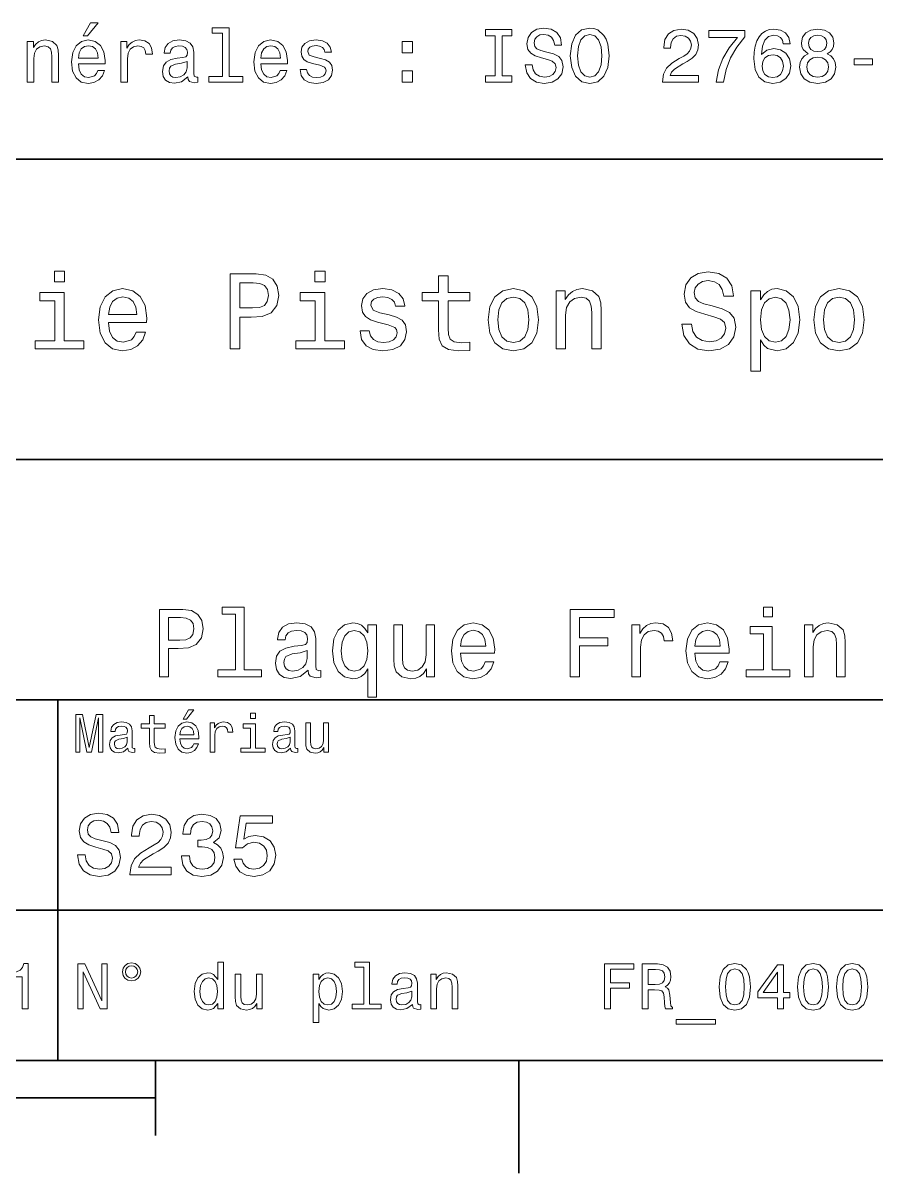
# Model space of a CAD drawing. Extents: x 0 to 297, y 0 to 210.
# Drawn here: x 189.7 to 246.5, y 2.5 to 79.1 of the extents above; entities that cross this region are included whole.
import ezdxf

# ---------------------------------------------------------------- set-up
doc = ezdxf.new("R2010")
doc.units = 0

msp = doc.modelspace()

# ---------------------------------------------------------------- linework, layer by layer
at = {"color": 7, "lineweight": 35}
for p, q in [((97, 70), (287, 70)), ((162, 50), (287, 50)), ((162, 34), (287, 34)), ((162, 20), (287, 20)), ((10, 10), (287, 10)), ((97, 10), (287, 10)), ((98.5, 7.5), (198.5, 7.5))]:
    msp.add_line(p, q, dxfattribs=at)
at = {"color": 7, "lineweight": 35, "ltscale": 0.35}
msp.add_line((192, 20), (192, 34), dxfattribs=at)
at = {"color": 7, "lineweight": 35, "ltscale": 0.25}
msp.add_line((192, 10), (192, 20), dxfattribs=at)
at = {"color": 7, "lineweight": 35, "ltscale": 0.125}
msp.add_line((198.5, 10), (198.5, 5), dxfattribs=at)
at = {"color": 7, "lineweight": 35, "ltscale": 0.1875}
msp.add_line((222.699997, 10), (222.699997, 2.5), dxfattribs=at)
at = {"color": 7, "lineweight": 13}
for points in [[(193.674347, 78.219742), (193.971893, 78.219742), (194.672913, 79.077087), (194.178665, 79.077087)], [(202.969009, 78.391212), (202.969009, 75.516571), (202.056183, 75.516571), (202.056183, 75.143372), (204.320602, 75.143372), (204.320602, 75.516571), (203.412811, 75.516571), (203.412811, 78.764412), (202.273041, 78.764412), (202.273041, 78.391212)], [(221.114548, 75.567001), (220.469009, 75.567001), (220.469009, 75.143372), (222.22406, 75.143372), (222.22406, 75.567001), (221.578522, 75.567001), (221.578522, 78.219742), (222.22406, 78.219742), (222.22406, 78.643372), (220.469009, 78.643372), (220.469009, 78.219742), (221.114548, 78.219742)], [(223.585724, 76.298271), (223.126801, 76.298271), (223.227661, 75.763687), (223.479828, 75.370316), (223.868149, 75.133286), (224.392639, 75.047554), (224.912109, 75.128242), (225.30043, 75.350143), (225.547546, 75.698128), (225.638321, 76.157059), (225.562683, 76.570602), (225.350861, 76.837898), (225.007919, 77.014412), (224.548981, 77.145531), (224.155609, 77.241356), (223.898407, 77.352303), (223.752167, 77.513687), (223.706757, 77.765854), (223.752167, 77.992798), (223.88327, 78.164268), (224.085007, 78.280258), (224.362396, 78.320602), (224.644806, 78.270172), (224.866699, 78.134003), (225.01297, 77.907059), (225.083557, 77.599426), (225.542511, 77.599426), (225.542511, 77.609512), (225.461807, 78.083572), (225.224777, 78.4366), (224.851578, 78.658501), (224.34726, 78.734146), (223.893372, 78.658501), (223.540344, 78.446686), (223.313385, 78.118874), (223.232697, 77.695244), (223.298264, 77.317001), (223.489899, 77.059799), (223.792511, 76.888329), (224.206055, 76.757202), (224.614548, 76.641212), (224.92218, 76.530258), (225.108795, 76.368874), (225.174347, 76.106628), (225.113831, 75.83934), (224.957489, 75.637611), (224.720459, 75.511528), (224.412811, 75.471184), (224.069885, 75.526657), (223.807632, 75.688042), (223.641205, 75.950287)], [(226.122467, 76.893372), (226.213257, 76.106628), (226.475494, 75.526657), (226.884003, 75.168587), (227.418579, 75.047554), (227.94812, 75.168587), (228.361664, 75.526657), (228.618866, 76.106628), (228.714691, 76.893372), (228.618866, 77.675072), (228.507919, 77.992798), (228.361664, 78.255043), (227.94812, 78.613113), (227.695953, 78.703888), (227.418579, 78.739197), (226.878967, 78.613113), (226.470459, 78.260086), (226.213257, 77.680115)], [(226.606628, 76.893372), (226.662109, 77.503601), (226.828522, 77.952446), (227.085724, 78.224785), (227.418579, 78.320602), (227.746399, 78.224785), (228.003601, 77.947403), (228.170029, 77.498558), (228.230545, 76.893372), (228.170029, 76.283142), (228.003601, 75.834297), (227.746399, 75.561958), (227.418579, 75.471184), (227.085724, 75.561958), (226.828522, 75.834297), (226.662109, 76.278099)], [(232.260086, 75.143372), (234.66571, 75.143372), (234.66571, 75.577087), (232.764404, 75.577087), (232.870331, 75.814117), (233.05188, 76.010803), (233.611664, 76.368874), (233.909225, 76.520172), (234.242081, 76.73703), (234.479111, 76.989197), (234.61528, 77.286743), (234.66571, 77.624641), (234.579971, 78.048271), (234.342941, 78.381126), (233.979828, 78.592941), (233.510803, 78.668587), (233.026657, 78.582855), (232.658508, 78.345818), (232.421478, 77.967583), (232.34079, 77.4683), (232.34079, 77.397697), (232.799713, 77.397697), (232.799713, 77.438042), (232.845093, 77.780983), (232.981262, 78.033142), (233.19812, 78.194527), (233.485596, 78.25), (233.778107, 78.19957), (233.994965, 78.073486), (234.136169, 77.876801), (234.1866, 77.629684), (234.151306, 77.397697), (234.055481, 77.201012), (233.894104, 77.029541), (233.672195, 76.878242), (233.374634, 76.716858), (232.880402, 76.404175), (232.532425, 76.071327), (232.325653, 75.66787), (232.260086, 75.158501)], [(235.825653, 75.143372), (236.335022, 75.143372), (236.50145, 75.975502), (236.793945, 76.752159), (237.207489, 77.473343), (237.747131, 78.149132), (237.747131, 78.567726), (235.346558, 78.567726), (235.346558, 78.108788), (237.26297, 78.108788), (236.708221, 77.427956), (236.289642, 76.716858), (235.997131, 75.960373)], [(240.773071, 77.700287), (240.677246, 78.108788), (240.455338, 78.411385), (240.112396, 78.603027), (239.668594, 78.668587), (239.371048, 78.633286), (239.113831, 78.53746), (238.886902, 78.381126), (238.695251, 78.159225), (238.543961, 77.881844), (238.433014, 77.543945), (238.362396, 77.145531), (238.342224, 76.696686), (238.422913, 75.980545), (238.670044, 75.461098), (239.068451, 75.148415), (239.613129, 75.042503), (240.102325, 75.133286), (240.475525, 75.370316), (240.71759, 75.743515), (240.803314, 76.217583), (240.71759, 76.696686), (240.485596, 77.064842), (240.127533, 77.296829), (239.683716, 77.377518), (239.20462, 77.276657), (238.846558, 76.989197), (238.922211, 77.543945), (239.083588, 77.94236), (239.330704, 78.179398), (239.673645, 78.260086), (239.925812, 78.219742), (240.117447, 78.113831), (240.24353, 77.937317), (240.309082, 77.700287)], [(241.973358, 77.029541), (241.716156, 76.888329), (241.539642, 76.691643), (241.42868, 76.444527), (241.393387, 76.146973), (241.474075, 75.698128), (241.706055, 75.350143), (242.084305, 75.128242), (242.598724, 75.042503), (243.108078, 75.128242), (243.486328, 75.350143), (243.718323, 75.698128), (243.804047, 76.146973), (243.763702, 76.444527), (243.657791, 76.691643), (243.476227, 76.888329), (243.224075, 77.029541), (243.425812, 77.150574), (243.567017, 77.317001), (243.65274, 77.51873), (243.683014, 77.765854), (243.602325, 78.123917), (243.390503, 78.411385), (243.047562, 78.597984), (242.598724, 78.668587), (242.144821, 78.597984), (241.80188, 78.411385), (241.585022, 78.123917), (241.509369, 77.765854), (241.534592, 77.51873), (241.620331, 77.317001)], [(241.988495, 77.725502), (242.028839, 77.947403), (242.149872, 78.118874), (242.341507, 78.224785), (242.598724, 78.265129), (242.850876, 78.224785), (243.042511, 78.118874), (243.163559, 77.947403), (243.208954, 77.725502), (243.163559, 77.498558), (243.042511, 77.322044), (242.850876, 77.206055), (242.598724, 77.170746), (242.341507, 77.211098), (242.149872, 77.322044), (242.028839, 77.498558)], [(189.942352, 75.143372), (190.386169, 75.143372), (190.386169, 76.706772), (190.431549, 77.064842), (190.577805, 77.327087), (190.804749, 77.488472), (191.107346, 77.548988), (191.349426, 77.498558), (191.500717, 77.362389), (191.57637, 77.135445), (191.601578, 76.832855), (191.601578, 75.143372), (192.04538, 75.143372), (192.04538, 76.92363), (192.025208, 77.2817), (191.934433, 77.579254), (191.636887, 77.851585), (191.172913, 77.947403), (190.91571, 77.912102), (190.698853, 77.816284), (190.512238, 77.6549), (190.365997, 77.438042), (190.365997, 77.851585), (189.942352, 77.851585)], [(193.366714, 76.368874), (195.141922, 76.368874), (195.146973, 76.575645), (195.066284, 77.155617), (194.844376, 77.58934), (194.491348, 77.851585), (194.022339, 77.947403), (193.5634, 77.846542), (193.210373, 77.564117), (192.983429, 77.105186), (192.90274, 76.5), (192.978378, 75.879684), (193.205322, 75.425789), (193.553314, 75.143372), (194.007202, 75.047554), (194.400574, 75.113113), (194.723343, 75.284584), (194.960373, 75.556915), (195.096542, 75.920029), (194.657776, 75.920029), (194.567001, 75.7183), (194.435883, 75.567001), (194.062683, 75.445969), (193.775208, 75.501442), (193.55835, 75.677956), (193.417145, 75.965416), (193.366714, 76.353745)], [(193.366714, 76.742073), (193.42218, 77.090057), (193.55835, 77.34726), (193.765121, 77.503601), (194.03746, 77.559074), (194.304749, 77.503601), (194.51152, 77.34726), (194.637604, 77.090057), (194.682983, 76.742073)], [(196.180832, 75.143372), (196.624634, 75.143372), (196.624634, 76.691643), (196.670029, 77.064842), (196.806183, 77.33213), (197.028091, 77.493515), (197.325638, 77.548988), (197.547546, 77.513687), (197.713974, 77.412827), (197.814835, 77.241356), (197.850143, 77.009369), (198.298981, 77.009369), (198.238464, 77.41787), (198.072037, 77.710373), (197.794662, 77.886887), (197.416412, 77.947403), (197.15921, 77.907059), (196.937317, 77.806198), (196.740631, 77.634727), (196.58429, 77.40274), (196.58429, 77.851585), (196.180832, 77.851585)], [(200.65921, 75.496399), (200.65921, 75.48127), (200.684433, 75.309799), (200.760071, 75.188759), (201.077805, 75.092941), (201.324921, 75.133286), (201.324921, 75.476227), (201.219009, 75.461098), (201.077805, 75.526657), (201.052582, 75.728386), (201.052582, 77.130402), (200.992065, 77.488472), (200.815552, 77.740631), (200.507919, 77.89193), (200.074203, 77.947403), (199.650574, 77.886887), (199.337891, 77.715416), (199.141205, 77.448128), (199.075638, 77.0951), (199.075638, 77.064842), (199.47406, 77.064842), (199.509369, 77.276657), (199.620316, 77.427956), (199.801865, 77.51873), (200.059067, 77.554031), (200.306183, 77.528816), (200.482697, 77.453171), (200.588608, 77.322044), (200.623917, 77.140488), (200.603745, 76.928673), (200.523041, 76.822769), (200.32132, 76.772331), (199.943085, 76.731987), (199.509369, 76.641212), (199.201721, 76.479828), (199.020172, 76.227669), (198.964691, 75.854469), (199.015121, 75.521614), (199.171463, 75.274498), (199.42363, 75.118156), (199.771606, 75.062683), (200.240631, 75.168587)], [(205.510803, 76.368874), (207.286011, 76.368874), (207.291061, 76.575645), (207.210358, 77.155617), (206.988464, 77.58934), (206.635437, 77.851585), (206.166412, 77.947403), (205.707489, 77.846542), (205.354462, 77.564117), (205.127518, 77.105186), (205.046814, 76.5), (205.122467, 75.879684), (205.349411, 75.425789), (205.697403, 75.143372), (206.151291, 75.047554), (206.544662, 75.113113), (206.867432, 75.284584), (207.104462, 75.556915), (207.240631, 75.920029), (206.801865, 75.920029), (206.71109, 75.7183), (206.579956, 75.567001), (206.206757, 75.445969), (205.919296, 75.501442), (205.702438, 75.677956), (205.561234, 75.965416), (205.510803, 76.353745)], [(205.510803, 76.742073), (205.566269, 77.090057), (205.702438, 77.34726), (205.90921, 77.503601), (206.181549, 77.559074), (206.448837, 77.503601), (206.655609, 77.34726), (206.781693, 77.090057), (206.827087, 76.742073)], [(209.484863, 76.721901), (209.056183, 76.822769), (208.738464, 76.938759), (208.632553, 77.175789), (208.662811, 77.342216), (208.768723, 77.463257), (208.940186, 77.538902), (209.187317, 77.56916), (209.424347, 77.538902), (209.610947, 77.448128), (209.731979, 77.311958), (209.78241, 77.130402), (210.216125, 77.130402), (210.216125, 77.140488), (210.140472, 77.4683), (209.933716, 77.725502), (209.610947, 77.886887), (209.187317, 77.947403), (208.758636, 77.886887), (208.445953, 77.720459), (208.249268, 77.473343), (208.188751, 77.16066), (208.234146, 76.85807), (208.375351, 76.646255), (208.60733, 76.494957), (208.945236, 76.389046), (209.439468, 76.268013), (209.742065, 76.14193), (209.822754, 76.041069), (209.853012, 75.889771), (209.807632, 75.703171), (209.686584, 75.561958), (209.489899, 75.471184), (209.227661, 75.440926), (208.950287, 75.471184), (208.74855, 75.577087), (208.612381, 75.748558), (208.556915, 75.985588), (208.128235, 75.985588), (208.198837, 75.58213), (208.405609, 75.289627), (208.733429, 75.113113), (209.187317, 75.047554), (209.661377, 75.113113), (210.009354, 75.289627), (210.221176, 75.572044), (210.296814, 75.940201), (210.241348, 76.257927), (210.085007, 76.474785), (209.827805, 76.615997)], [(214.926514, 77.100143), (215.622467, 77.100143), (215.622467, 77.851585), (214.926514, 77.851585)], [(240.314133, 76.21254), (240.258652, 75.894814), (240.117447, 75.65274), (239.890503, 75.491356), (239.608078, 75.440926), (239.310532, 75.491356), (239.083588, 75.647697), (238.937332, 75.889771), (238.891937, 76.207489), (238.942383, 76.520172), (239.083588, 76.757202), (239.315582, 76.908501), (239.62825, 76.963974), (239.900589, 76.908501), (240.117447, 76.762245), (240.258652, 76.525215)], [(241.877533, 76.157059), (241.922913, 76.424355), (242.069183, 76.626083), (242.296112, 76.757202), (242.598724, 76.802597), (242.896271, 76.757202), (243.123215, 76.626083), (243.26947, 76.424355), (243.319901, 76.157059), (243.26947, 75.869598), (243.123215, 75.65274), (242.896271, 75.511528), (242.598724, 75.466141), (242.296112, 75.511528), (242.069183, 75.65274), (241.922913, 75.869598)], [(245.024506, 76.298271), (246.244965, 76.298271), (246.244965, 76.696686), (245.024506, 76.696686)], [(200.60878, 76.091499), (200.548264, 75.829254), (200.386887, 75.627518), (200.144806, 75.496399), (199.84726, 75.451012), (199.655609, 75.476227), (199.51944, 75.556915), (199.433716, 75.698128), (199.408493, 75.894814), (199.428665, 76.071327), (199.509369, 76.197403), (199.832123, 76.338615), (200.240631, 76.399132), (200.60878, 76.520172)], [(214.926514, 75.143372), (215.622467, 75.143372), (215.622467, 75.894814), (214.926514, 75.894814)], [(192.439484, 62.554031), (191.769455, 62.554031), (191.769455, 61.833572), (192.439484, 61.833572)], [(203.462524, 57.381123), (204.125351, 57.381123), (204.125351, 59.492073), (204.860229, 59.492073), (205.602295, 59.528095), (206.193085, 59.780258), (206.574921, 60.270172), (206.704605, 60.940201), (206.603745, 61.559795), (206.315552, 62.013687), (205.840057, 62.287464), (205.191635, 62.381123), (203.462524, 62.381123)], [(209.788177, 62.554031), (209.118149, 62.554031), (209.118149, 61.833572), (209.788177, 61.833572)], [(217.353027, 60.579971), (217.353027, 58.64193), (217.396255, 58.015129), (217.597992, 57.582851), (218.001434, 57.330688), (218.685883, 57.244236), (219.43515, 57.280258), (219.43515, 57.827808), (218.887604, 57.78458), (218.390488, 57.842216), (218.123917, 58.022331), (218.008652, 58.324928), (217.98703, 58.75), (217.98703, 60.579971), (219.43515, 60.579971), (219.43515, 61.120316), (217.98703, 61.120316), (217.98703, 62.251438), (217.353027, 62.251438), (217.353027, 61.120316), (216.257935, 61.120316), (216.257935, 60.579971)], [(234.20462, 59.030979), (233.548996, 59.030979), (233.693085, 58.267288), (234.053314, 57.70533), (234.608078, 57.366714), (235.357361, 57.244236), (236.099426, 57.359509), (236.654175, 57.67651), (237.007202, 58.17363), (237.136902, 58.82925), (237.028824, 59.420029), (236.726227, 59.801872), (236.236313, 60.054031), (235.580704, 60.241352), (235.018738, 60.378242), (234.651306, 60.536743), (234.442368, 60.767288), (234.377533, 61.127522), (234.442368, 61.451729), (234.629684, 61.696686), (234.917877, 61.862389), (235.314133, 61.920029), (235.71759, 61.84798), (236.034592, 61.653458), (236.24353, 61.32925), (236.344391, 60.889767), (237, 60.889767), (237, 60.904179), (236.884735, 61.581409), (236.546112, 62.085732), (236.01297, 62.402737), (235.292511, 62.510807), (234.644104, 62.402737), (234.139771, 62.100143), (233.815567, 61.631844), (233.700287, 61.026657), (233.793961, 60.486309), (234.067734, 60.118874), (234.5, 59.873917), (235.09079, 59.6866), (235.674362, 59.520893), (236.113831, 59.362389), (236.380402, 59.131844), (236.47406, 58.757202), (236.387619, 58.375359), (236.164276, 58.087173), (235.825653, 57.907059), (235.386169, 57.849422), (234.896255, 57.928673), (234.521622, 58.159222), (234.283875, 58.533859)], [(195.37175, 59.131844), (197.907776, 59.131844), (197.914978, 59.427231), (197.799713, 60.255764), (197.482712, 60.875359), (196.978378, 61.25), (196.30835, 61.386887), (195.65274, 61.242794), (195.148407, 60.839336), (194.824203, 60.183716), (194.708923, 59.319164), (194.817001, 58.432995), (195.141205, 57.78458), (195.638321, 57.381123), (196.286743, 57.244236), (196.848694, 57.337894), (197.309799, 57.582851), (197.648407, 57.971901), (197.842941, 58.490631), (197.216141, 58.490631), (197.086456, 58.20245), (196.899139, 57.986309), (196.365997, 57.8134), (195.955322, 57.892651), (195.645538, 58.14481), (195.443802, 58.555473), (195.37175, 59.110229)], [(205.01152, 61.76873), (205.443802, 61.725502), (205.760803, 61.588615), (205.94812, 61.336452), (206.01297, 60.940201), (205.940918, 60.522331), (205.746399, 60.270172), (205.414978, 60.140488), (204.96109, 60.104465), (204.125351, 60.104465), (204.125351, 61.76873)], [(214.060516, 59.636166), (213.44812, 59.780258), (212.994232, 59.945965), (212.842941, 60.28458), (212.886169, 60.522331), (213.03746, 60.695244), (213.282425, 60.803314), (213.635437, 60.846542), (213.97406, 60.803314), (214.240631, 60.67363), (214.413544, 60.479107), (214.485596, 60.219738), (215.105194, 60.219738), (215.105194, 60.23415), (214.997116, 60.70245), (214.701721, 61.069885), (214.240631, 61.30043), (213.635437, 61.386887), (213.023056, 61.30043), (212.57637, 61.062679), (212.29538, 60.709652), (212.208939, 60.262966), (212.273773, 59.830688), (212.475494, 59.528095), (212.806915, 59.311958), (213.289627, 59.16066), (213.995682, 58.987751), (214.427948, 58.807636), (214.543228, 58.663544), (214.586456, 58.447407), (214.521606, 58.180836), (214.348694, 57.979107), (214.067719, 57.849422), (213.693085, 57.806194), (213.296829, 57.849422), (213.008636, 58.000721), (212.814117, 58.245674), (212.734863, 58.584293), (212.122482, 58.584293), (212.223343, 58.007923), (212.518738, 57.590057), (212.98703, 57.337894), (213.635437, 57.244236), (214.312683, 57.337894), (214.809799, 57.590057), (215.112396, 57.993515), (215.220459, 58.519451), (215.141205, 58.973343), (214.917862, 59.283138), (214.55043, 59.484871)], [(220.65274, 59.311958), (220.768005, 58.432995), (221.099426, 57.78458), (221.625366, 57.381123), (222.331421, 57.244236), (223.030258, 57.381123), (223.556198, 57.777374), (223.887604, 58.425793), (224.010086, 59.311958), (223.887604, 60.190922), (223.556198, 60.846542), (223.030258, 61.242794), (222.331421, 61.386887), (221.625366, 61.242794), (221.099426, 60.839336), (220.768005, 60.190922)], [(225.177246, 57.381123), (225.811249, 57.381123), (225.811249, 59.614552), (225.876083, 60.12608), (226.085022, 60.500717), (226.409225, 60.731266), (226.841507, 60.817722), (227.187317, 60.745674), (227.403458, 60.551151), (227.511536, 60.226944), (227.547546, 59.794666), (227.547546, 57.381123), (228.181564, 57.381123), (228.181564, 59.924351), (228.15274, 60.435879), (228.023056, 60.86095), (227.597992, 61.25), (226.935165, 61.386887), (226.567719, 61.336452), (226.257935, 61.199566), (225.991364, 60.969017), (225.782425, 60.659222), (225.782425, 61.25), (225.177246, 61.25)], [(238.786743, 60.652016), (238.786743, 61.25), (238.15274, 61.25), (238.15274, 55.882565), (238.786743, 55.882565), (238.786743, 57.971901), (239.010101, 57.633286), (239.262253, 57.409943), (239.896271, 57.244236), (240.50145, 57.381123), (240.976959, 57.791786), (241.286743, 58.440201), (241.402023, 59.319164), (241.286743, 60.190922), (240.976959, 60.839336), (240.50145, 61.242794), (239.896271, 61.386887), (239.550446, 61.343658), (239.255051, 61.206772), (239.002899, 60.976223)], [(242.338623, 59.311958), (242.453888, 58.432995), (242.785309, 57.78458), (243.311249, 57.381123), (244.017303, 57.244236), (244.716141, 57.381123), (245.242081, 57.777374), (245.573486, 58.425793), (245.695969, 59.311958), (245.573486, 60.190922), (245.242081, 60.846542), (244.716141, 61.242794), (244.017303, 61.386887), (243.311249, 61.242794), (242.785309, 60.839336), (242.453888, 60.190922)], [(192.417862, 57.914265), (192.417862, 61.120316), (190.789627, 61.120316), (190.789627, 60.579971), (191.783859, 60.579971), (191.783859, 57.914265), (190.48703, 57.914265), (190.48703, 57.381123), (193.729111, 57.381123), (193.729111, 57.914265)], [(195.37175, 59.664986), (195.451004, 60.162102), (195.645538, 60.529537), (195.940918, 60.75288), (196.329971, 60.83213), (196.711807, 60.75288), (197.007202, 60.529537), (197.187317, 60.162102), (197.252167, 59.664986)], [(209.766571, 57.914265), (209.766571, 61.120316), (208.138321, 61.120316), (208.138321, 60.579971), (209.132568, 60.579971), (209.132568, 57.914265), (207.835724, 57.914265), (207.835724, 57.381123), (211.077805, 57.381123), (211.077805, 57.914265)], [(221.301147, 59.319164), (221.365997, 59.967579), (221.567719, 60.435879), (221.891937, 60.72406), (222.331421, 60.824928), (222.763687, 60.72406), (223.087891, 60.443081), (223.289627, 59.967579), (223.361679, 59.319164), (223.289627, 58.663544), (223.087891, 58.188038), (222.763687, 57.899853), (222.331421, 57.806194), (221.891937, 57.899853), (221.567719, 58.188038), (221.365997, 58.663544)], [(239.788193, 57.8134), (239.363129, 57.907059), (239.053314, 58.195244), (238.858795, 58.663544), (238.793945, 59.319164), (238.858795, 59.967579), (239.053314, 60.435879), (239.363129, 60.716858), (239.788193, 60.817722), (240.177246, 60.716858), (240.48703, 60.428673), (240.681564, 59.960373), (240.753601, 59.319164), (240.681564, 58.67075), (240.48703, 58.195244), (240.177246, 57.907059)], [(242.98703, 59.319164), (243.05188, 59.967579), (243.253601, 60.435879), (243.57782, 60.72406), (244.017303, 60.824928), (244.449585, 60.72406), (244.773773, 60.443081), (244.97551, 59.967579), (245.047546, 59.319164), (244.97551, 58.663544), (244.773773, 58.188038), (244.449585, 57.899853), (244.017303, 57.806194), (243.57782, 57.899853), (243.253601, 58.188038), (243.05188, 58.663544)], [(198.759369, 35.530258), (199.355911, 35.530258), (199.355911, 37.430115), (200.017288, 37.430115), (200.685165, 37.462536), (201.216858, 37.68948), (201.560516, 38.130402), (201.677231, 38.733429), (201.586456, 39.291065), (201.327087, 39.699566), (200.899139, 39.945965), (200.315567, 40.030258), (198.759369, 40.030258)], [(203.823486, 39.706051), (203.823486, 36.010086), (202.649857, 36.010086), (202.649857, 35.530258), (205.561249, 35.530258), (205.561249, 36.010086), (204.394104, 36.010086), (204.394104, 40.185879), (202.92868, 40.185879), (202.92868, 39.706051)], [(226.122482, 35.530258), (226.72551, 35.530258), (226.72551, 37.598701), (228.618881, 37.598701), (228.618881, 38.136887), (226.72551, 38.136887), (226.72551, 39.485588), (229.053314, 39.485588), (229.053314, 40.030258), (226.122482, 40.030258)], [(239.583572, 40.185879), (238.980545, 40.185879), (238.980545, 39.537464), (239.583572, 39.537464)], [(200.153458, 39.479107), (200.542511, 39.440201), (200.82782, 39.317001), (200.996399, 39.090057), (201.054764, 38.733429), (200.989914, 38.357346), (200.81485, 38.130402), (200.516571, 38.013687), (200.108078, 37.981266), (199.355911, 37.981266), (199.355911, 39.479107)], [(208.660675, 35.98415), (208.660675, 35.964695), (208.693085, 35.744236), (208.790344, 35.588615), (209.198853, 35.465416), (209.516571, 35.517288), (209.516571, 35.958214), (209.380402, 35.938759), (209.198853, 36.023052), (209.166428, 36.282421), (209.166428, 38.085014), (209.088623, 38.545387), (208.861679, 38.869595), (208.466141, 39.064121), (207.908508, 39.135445), (207.363831, 39.057636), (206.961823, 38.837173), (206.708939, 38.493515), (206.624649, 38.039623), (206.624649, 38.000721), (207.136887, 38.000721), (207.182281, 38.273052), (207.324936, 38.467579), (207.558365, 38.584293), (207.889053, 38.629681), (208.206772, 38.59726), (208.433716, 38.5), (208.569885, 38.331409), (208.61528, 38.09798), (208.58934, 37.825645), (208.485596, 37.68948), (208.226227, 37.624638), (207.739914, 37.572765), (207.182281, 37.456051), (206.786743, 37.248558), (206.553314, 36.924351), (206.481995, 36.444523), (206.546829, 36.016571), (206.747849, 35.698845), (207.072052, 35.497837), (207.519455, 35.426514), (208.122482, 35.562679)], [(212.635452, 38.474064), (212.434448, 38.76585), (212.207489, 38.973343), (211.94165, 39.090057), (211.636887, 39.135445), (211.085739, 39.005764), (210.657791, 38.642651), (210.378967, 38.059078), (210.281708, 37.274494), (210.378967, 36.483429), (210.657791, 35.899857), (211.085739, 35.530258), (211.636887, 35.407059), (211.94165, 35.445965), (212.201019, 35.556194), (212.427963, 35.757202), (212.635452, 36.061958), (212.635452, 34.181557), (213.206055, 34.181557), (213.206055, 39.012245), (212.635452, 39.012245)], [(218.80188, 37.105907), (221.084305, 37.105907), (221.09079, 37.371758), (220.98703, 38.117435), (220.701736, 38.675072), (220.247849, 39.012245), (219.644821, 39.135445), (219.054764, 39.005764), (218.600876, 38.642651), (218.309082, 38.052593), (218.205338, 37.274494), (218.302597, 36.476944), (218.594391, 35.893372), (219.041794, 35.530258), (219.625366, 35.407059), (220.131134, 35.491352), (220.546112, 35.711815), (220.850876, 36.061958), (221.02594, 36.528816), (220.461823, 36.528816), (220.345108, 36.269451), (220.176514, 36.074928), (219.696686, 35.919308), (219.327087, 35.990631), (219.048279, 36.217579), (218.866714, 36.587173), (218.80188, 37.086452)], [(230.226944, 35.530258), (230.797546, 35.530258), (230.797546, 37.520893), (230.855911, 38.000721), (231.030975, 38.344379), (231.316284, 38.551872), (231.698853, 38.623199), (231.984161, 38.577808), (232.198135, 38.448124), (232.32782, 38.227665), (232.373199, 37.929394), (232.950287, 37.929394), (232.872482, 38.454609), (232.658508, 38.830692), (232.30188, 39.057636), (231.815567, 39.135445), (231.484879, 39.083572), (231.19957, 38.953888), (230.946686, 38.733429), (230.745682, 38.435158), (230.745682, 39.012245), (230.226944, 39.012245)], [(234.41571, 37.105907), (236.69812, 37.105907), (236.70462, 37.371758), (236.600861, 38.117435), (236.315567, 38.675072), (235.861679, 39.012245), (235.258652, 39.135445), (234.668594, 39.005764), (234.214691, 38.642651), (233.922913, 38.052593), (233.819168, 37.274494), (233.916428, 36.476944), (234.208221, 35.893372), (234.655624, 35.530258), (235.239197, 35.407059), (235.744965, 35.491352), (236.159943, 35.711815), (236.464691, 36.061958), (236.639771, 36.528816), (236.075653, 36.528816), (235.958939, 36.269451), (235.790344, 36.074928), (235.310516, 35.919308), (234.940918, 35.990631), (234.662109, 36.217579), (234.480545, 36.587173), (234.41571, 37.086452)], [(241.723343, 35.530258), (242.293945, 35.530258), (242.293945, 37.540344), (242.35231, 38.000721), (242.540344, 38.337894), (242.832138, 38.545387), (243.221191, 38.623199), (243.532425, 38.558357), (243.726944, 38.383286), (243.824203, 38.091499), (243.856628, 37.70245), (243.856628, 35.530258), (244.427231, 35.530258), (244.427231, 37.819164), (244.401306, 38.279537), (244.284576, 38.662102), (243.902023, 39.012245), (243.305481, 39.135445), (242.974792, 39.090057), (242.695969, 38.966858), (242.456055, 38.759365), (242.268005, 38.480545), (242.268005, 39.012245), (241.723343, 39.012245)], [(210.86528, 37.274494), (210.92363, 37.851585), (211.105194, 38.273052), (211.377533, 38.532421), (211.734161, 38.623199), (212.110229, 38.532421), (212.395538, 38.279537), (212.564117, 37.858067), (212.628967, 37.274494), (212.564117, 36.684437), (212.395538, 36.262966), (212.110229, 36.003601), (211.734161, 35.919308), (211.377533, 36.003601), (211.105194, 36.262966), (210.92363, 36.690922)], [(217.083572, 39.012245), (216.51297, 39.012245), (216.51297, 37.002159), (216.448135, 36.535301), (216.260086, 36.198124), (215.968307, 35.990631), (215.585739, 35.925793), (215.280991, 35.977665), (215.086456, 36.133286), (214.976227, 36.399136), (214.950287, 36.775215), (214.950287, 39.012245), (214.379684, 39.012245), (214.379684, 36.723343), (214.399139, 36.262966), (214.522339, 35.880402), (214.898422, 35.530258), (215.50145, 35.407059), (215.825653, 35.45245), (216.104477, 35.569164), (216.344391, 35.770172), (216.53891, 36.061958), (216.53891, 35.530258), (217.083572, 35.530258)], [(218.80188, 37.585735), (218.873199, 38.033138), (219.048279, 38.363831), (219.314133, 38.564842), (219.664276, 38.636166), (220.007935, 38.564842), (220.273773, 38.363831), (220.435883, 38.033138), (220.494247, 37.585735)], [(234.41571, 37.585735), (234.48703, 38.033138), (234.662109, 38.363831), (234.927948, 38.564842), (235.278107, 38.636166), (235.621765, 38.564842), (235.887604, 38.363831), (236.049713, 38.033138), (236.108063, 37.585735)], [(239.564117, 36.010086), (239.564117, 38.895531), (238.098709, 38.895531), (238.098709, 38.409222), (238.993515, 38.409222), (238.993515, 36.010086), (237.82637, 36.010086), (237.82637, 35.530258), (240.744232, 35.530258), (240.744232, 36.010086)], [(208.595825, 36.749279), (208.518021, 36.412102), (208.310516, 36.152737), (207.999283, 35.98415), (207.616714, 35.925793), (207.370316, 35.958214), (207.195251, 36.061958), (207.085022, 36.243515), (207.052597, 36.496395), (207.078537, 36.723343), (207.182281, 36.885445), (207.59726, 37.067001), (208.122482, 37.14481), (208.595825, 37.30043)], [(193.183716, 30.530979), (193.46109, 30.530979), (193.46109, 32.80043), (193.929398, 30.530979), (194.239197, 30.530979), (194.703888, 32.80043), (194.703888, 30.530979), (194.984863, 30.530979), (194.984863, 33.030979), (194.545395, 33.030979), (194.08429, 30.826368), (193.626801, 33.030979), (193.183716, 33.030979)], [(198.100861, 32.130402), (198.100861, 31.161383), (198.122482, 30.847982), (198.223343, 30.631844), (198.425079, 30.505762), (198.767288, 30.462536), (199.141937, 30.480547), (199.141937, 30.754322), (198.868149, 30.732708), (198.619598, 30.761526), (198.486313, 30.851583), (198.42868, 31.002882), (198.417862, 31.215418), (198.417862, 32.130402), (199.141937, 32.130402), (199.141937, 32.400574), (198.417862, 32.400574), (198.417862, 32.966137), (198.100861, 32.966137), (198.100861, 32.400574), (197.553314, 32.400574), (197.553314, 32.130402)], [(200.341492, 32.728386), (200.554031, 32.728386), (201.054749, 33.340778), (200.701736, 33.340778)], [(205.161377, 33.117435), (204.82637, 33.117435), (204.82637, 32.757202), (205.161377, 32.757202)], [(196.656342, 30.78314), (196.656342, 30.772333), (196.674347, 30.649855), (196.728394, 30.5634), (196.955338, 30.494957), (197.131851, 30.523775), (197.131851, 30.768732), (197.056198, 30.757925), (196.955338, 30.804754), (196.937317, 30.948847), (196.937317, 31.950287), (196.894089, 32.206051), (196.768005, 32.386166), (196.548264, 32.494236), (196.23848, 32.533859), (195.935883, 32.490635), (195.71254, 32.368156), (195.572052, 32.177231), (195.525223, 31.925072), (195.525223, 31.903458), (195.809799, 31.903458), (195.835022, 32.054756), (195.914261, 32.162823), (196.043945, 32.227665), (196.227661, 32.25288), (196.404175, 32.234871), (196.530258, 32.180836), (196.605911, 32.087173), (196.631119, 31.957493), (196.616714, 31.806194), (196.559082, 31.730547), (196.414978, 31.694523), (196.144806, 31.665705), (195.835022, 31.600864), (195.61528, 31.48559), (195.485596, 31.305475), (195.445969, 31.038904), (195.481995, 30.801151), (195.593658, 30.62464), (195.773773, 30.512968), (196.022339, 30.473343), (196.357346, 30.54899)], [(200.121765, 31.40634), (201.389771, 31.40634), (201.393372, 31.554033), (201.335739, 31.9683), (201.177231, 32.278099), (200.925079, 32.465416), (200.590057, 32.533859), (200.262253, 32.461815), (200.010086, 32.260086), (199.847977, 31.932276), (199.790344, 31.5), (199.844376, 31.056915), (200.006485, 30.732708), (200.255051, 30.530979), (200.579254, 30.462536), (200.860229, 30.509365), (201.090775, 30.631844), (201.260086, 30.826368), (201.357346, 31.085733), (201.043945, 31.085733), (200.979111, 30.941643), (200.885452, 30.833572), (200.618881, 30.747118), (200.413544, 30.786743), (200.258652, 30.912823), (200.157776, 31.118155), (200.121765, 31.395533)], [(200.121765, 31.672911), (200.161377, 31.921469), (200.258652, 32.105186), (200.406342, 32.216858), (200.600861, 32.256485), (200.791794, 32.216858), (200.939484, 32.105186), (201.029541, 31.921469), (201.061966, 31.672911)], [(202.131851, 30.530979), (202.448853, 30.530979), (202.448853, 31.636887), (202.481262, 31.903458), (202.578537, 32.094379), (202.73703, 32.209652), (202.94957, 32.249279), (203.108063, 32.224064), (203.226944, 32.152016), (203.298996, 32.029537), (203.324203, 31.863832), (203.644806, 31.863832), (203.601593, 32.155621), (203.482712, 32.364552), (203.284576, 32.490635), (203.014404, 32.533859), (202.830688, 32.505043), (202.672195, 32.432995), (202.531708, 32.310516), (202.420029, 32.144814), (202.420029, 32.465416), (202.131851, 32.465416)], [(205.150574, 30.79755), (205.150574, 32.400574), (204.336456, 32.400574), (204.336456, 32.130402), (204.833572, 32.130402), (204.833572, 30.79755), (204.185165, 30.79755), (204.185165, 30.530979), (205.806198, 30.530979), (205.806198, 30.79755)], [(207.499283, 30.78314), (207.499283, 30.772333), (207.517288, 30.649855), (207.57132, 30.5634), (207.798264, 30.494957), (207.974777, 30.523775), (207.974777, 30.768732), (207.899139, 30.757925), (207.798264, 30.804754), (207.780258, 30.948847), (207.780258, 31.950287), (207.73703, 32.206051), (207.610947, 32.386166), (207.391205, 32.494236), (207.081406, 32.533859), (206.778824, 32.490635), (206.555481, 32.368156), (206.414978, 32.177231), (206.368149, 31.925072), (206.368149, 31.903458), (206.65274, 31.903458), (206.677948, 32.054756), (206.757202, 32.162823), (206.886887, 32.227665), (207.070602, 32.25288), (207.247116, 32.234871), (207.373199, 32.180836), (207.448853, 32.087173), (207.47406, 31.957493), (207.459656, 31.806194), (207.402023, 31.730547), (207.257919, 31.694523), (206.987747, 31.665705), (206.677948, 31.600864), (206.458206, 31.48559), (206.328537, 31.305475), (206.28891, 31.038904), (206.324921, 30.801151), (206.4366, 30.62464), (206.616714, 30.512968), (206.86528, 30.473343), (207.200287, 30.54899)], [(210.010086, 32.465416), (209.693085, 32.465416), (209.693085, 31.348703), (209.657059, 31.089336), (209.552597, 30.902016), (209.390488, 30.786743), (209.177948, 30.750719), (209.008636, 30.779539), (208.900574, 30.865993), (208.83934, 31.013687), (208.824921, 31.222622), (208.824921, 32.465416), (208.507919, 32.465416), (208.507919, 31.193804), (208.518738, 30.93804), (208.587173, 30.725504), (208.796112, 30.530979), (209.131119, 30.462536), (209.311234, 30.487751), (209.466141, 30.552593), (209.599426, 30.664265), (209.707489, 30.826368), (209.707489, 30.530979), (210.010086, 30.530979)], [(196.620316, 31.208212), (196.577087, 31.020893), (196.461823, 30.876801), (196.28891, 30.78314), (196.07637, 30.750719), (195.939484, 30.768732), (195.842224, 30.826368), (195.780975, 30.927233), (195.76297, 31.067722), (195.777374, 31.193804), (195.835022, 31.283861), (196.065567, 31.384726), (196.357346, 31.427954), (196.620316, 31.514408)], [(207.463257, 31.208212), (207.420029, 31.020893), (207.304749, 30.876801), (207.131851, 30.78314), (206.919312, 30.750719), (206.782425, 30.768732), (206.68515, 30.826368), (206.623917, 30.927233), (206.605911, 31.067722), (206.620316, 31.193804), (206.677948, 31.283861), (206.908508, 31.384726), (207.200287, 31.427954), (207.463257, 31.514408)], [(193.824203, 23.680117), (193.299713, 23.680117), (193.414978, 23.069164), (193.703171, 22.619596), (194.146973, 22.348703), (194.746399, 22.250721), (195.340057, 22.342941), (195.783859, 22.596542), (196.066284, 22.994238), (196.170029, 23.518732), (196.083572, 23.991356), (195.841492, 24.296831), (195.44957, 24.49856), (194.925079, 24.648417), (194.47551, 24.757925), (194.181549, 24.884727), (194.014404, 25.069164), (193.96254, 25.357349), (194.014404, 25.616714), (194.164261, 25.812681), (194.394806, 25.945246), (194.711823, 25.991356), (195.034576, 25.933718), (195.288177, 25.778099), (195.455338, 25.518732), (195.536026, 25.167149), (196.060516, 25.167149), (196.060516, 25.178675), (195.968292, 25.720463), (195.697403, 26.12392), (195.270889, 26.377522), (194.694519, 26.463978), (194.175797, 26.377522), (193.772339, 26.135448), (193.51297, 25.760807), (193.420746, 25.276657), (193.495682, 24.844381), (193.714691, 24.550434), (194.060516, 24.354467), (194.533142, 24.204613), (195, 24.072046), (195.351578, 23.945246), (195.564835, 23.760807), (195.639771, 23.461096), (195.570602, 23.155621), (195.391937, 22.925074), (195.121033, 22.780981), (194.769455, 22.734871), (194.377518, 22.798271), (194.077805, 22.98271), (193.887604, 23.282421)], [(196.798264, 22.360231), (199.547546, 22.360231), (199.547546, 22.855909), (197.374634, 22.855909), (197.495682, 23.126802), (197.703171, 23.351585), (198.342941, 23.760807), (198.682999, 23.933718), (199.0634, 24.181557), (199.33429, 24.469742), (199.489914, 24.809799), (199.547546, 25.195967), (199.44957, 25.680117), (199.17868, 26.06052), (198.763687, 26.302595), (198.227661, 26.38905), (197.674347, 26.291067), (197.253601, 26.020174), (196.982712, 25.587896), (196.890488, 25.017292), (196.890488, 24.9366), (197.414978, 24.9366), (197.414978, 24.98271), (197.466858, 25.374641), (197.622482, 25.662825), (197.870316, 25.847263), (198.198853, 25.910664), (198.533142, 25.853027), (198.780975, 25.708935), (198.942368, 25.48415), (199, 25.201729), (198.959656, 24.9366), (198.850143, 24.711817), (198.66571, 24.51585), (198.412109, 24.342941), (198.072052, 24.158503), (197.507202, 23.801153), (197.109512, 23.42075), (196.873199, 22.959656), (196.798264, 22.377522)], [(200.221909, 23.616716), (200.221909, 23.57637), (200.314117, 23.023056), (200.585022, 22.60807), (201.01152, 22.342941), (201.57637, 22.244957), (202.175797, 22.342941), (202.625366, 22.596542), (202.913544, 23), (203.017288, 23.518732), (202.971176, 23.858791), (202.844376, 24.135448), (202.636887, 24.348703), (202.360229, 24.504324), (202.734863, 24.815563), (202.867432, 25.311239), (202.780975, 25.760807), (202.533142, 26.100864), (202.129684, 26.314121), (201.57637, 26.38905), (201.057632, 26.296831), (200.659943, 26.043228), (200.400574, 25.639771), (200.314117, 25.103746), (200.314117, 25.063402), (200.827087, 25.063402), (200.873199, 25.432278), (201.023056, 25.697407), (201.265137, 25.858791), (201.605194, 25.916428), (201.904892, 25.870317), (202.123917, 25.749281), (202.256485, 25.553314), (202.30835, 25.288185), (202.256485, 25.005764), (202.118149, 24.815563), (201.876083, 24.700289), (201.547546, 24.665707), (201.322769, 24.671471), (201.322769, 24.216139), (201.605194, 24.227667), (201.968292, 24.175793), (202.239197, 24.037464), (202.400574, 23.812681), (202.458206, 23.518732), (202.394806, 23.184439), (202.227661, 22.9366), (201.96254, 22.780981), (201.610947, 22.729107), (201.247833, 22.786745), (200.982712, 22.959656), (200.815567, 23.236313), (200.752167, 23.616716)], [(203.714691, 23.40346), (203.841492, 22.930836), (204.123917, 22.56196), (204.53891, 22.331413), (205.069168, 22.244957), (205.651291, 22.348703), (206.106628, 22.631124), (206.394806, 23.080692), (206.504318, 23.657061), (206.406342, 24.193085), (206.129684, 24.613834), (205.697403, 24.884727), (205.138336, 24.98271), (204.706055, 24.913546), (204.371765, 24.723343), (204.533142, 25.801153), (206.285309, 25.801153), (206.285309, 26.273777), (204.146973, 26.273777), (203.829971, 24.152739), (204.291061, 24.152739), (204.625366, 24.423632), (205.05188, 24.521614), (205.420746, 24.458214), (205.703171, 24.273777), (205.881851, 23.991356), (205.945251, 23.628242), (205.881851, 23.265131), (205.697403, 22.98271), (205.414978, 22.804035), (205.05188, 22.740635), (204.746399, 22.780981), (204.510086, 22.913546), (204.337173, 23.121038), (204.250717, 23.40346)], [(189.621033, 13.428675), (190.014404, 13.428675), (190.014404, 16.450289), (189.720459, 16.450289), (189.642639, 16.1866), (189.48703, 16.009367), (189.249268, 15.905621), (188.920746, 15.871038), (188.920746, 15.564121), (189.621033, 15.564121)], [(193.315567, 13.428675), (193.674347, 13.428675), (193.674347, 15.888329), (194.824203, 13.428675), (195.286743, 13.428675), (195.286743, 16.428675), (194.92363, 16.428675), (194.92363, 13.969021), (193.786743, 16.428675), (193.315567, 16.428675)], [(196.903458, 16.502163), (196.66571, 16.454611), (196.471176, 16.324928), (196.341492, 16.130404), (196.293945, 15.892652), (196.337173, 15.6549), (196.466858, 15.464698), (196.661377, 15.335014), (196.903458, 15.287464), (197.145538, 15.335014), (197.335739, 15.469021), (197.465424, 15.659223), (197.51297, 15.892652), (197.46109, 16.130404), (197.331406, 16.324928), (197.136887, 16.454611)], [(196.903458, 16.303314), (197.0634, 16.268732), (197.193085, 16.182278), (197.279541, 16.052593), (197.314117, 15.896975), (197.279541, 15.737032), (197.193085, 15.603026), (197.0634, 15.512248), (196.903458, 15.481989), (196.739197, 15.512248), (196.609512, 15.603026), (196.523056, 15.73271), (196.492798, 15.896975), (196.523056, 16.052593), (196.613831, 16.182278), (196.743515, 16.268732)], [(202.639771, 13.787464), (202.639771, 13.428675), (203.020172, 13.428675), (203.020172, 16.532421), (202.644089, 16.532421), (202.644089, 15.395534), (202.354462, 15.724064), (202.177231, 15.801874), (201.97406, 15.832133), (201.606628, 15.745678), (201.32132, 15.503603), (201.135452, 15.114553), (201.070602, 14.591499), (201.135452, 14.068444), (201.32132, 13.675073), (201.606628, 13.428675), (201.97406, 13.346542), (202.177231, 13.376801), (202.358795, 13.454611)], [(212.378967, 16.212536), (212.378967, 13.748559), (211.596542, 13.748559), (211.596542, 13.428675), (213.53746, 13.428675), (213.53746, 13.748559), (212.759369, 13.748559), (212.759369, 16.532421), (211.782425, 16.532421), (211.782425, 16.212536)], [(228.391922, 13.428675), (228.793945, 13.428675), (228.793945, 14.807637), (230.056198, 14.807637), (230.056198, 15.166427), (228.793945, 15.166427), (228.793945, 16.065563), (230.345825, 16.065563), (230.345825, 16.428675), (228.391922, 16.428675)], [(230.916428, 13.428675), (231.318436, 13.428675), (231.318436, 14.695246), (231.729111, 14.695246), (232.031693, 14.682277), (232.221893, 14.621758), (232.325653, 14.479107), (232.368881, 14.224064), (232.390488, 13.835014), (232.416428, 13.579971), (232.468292, 13.428675), (232.922195, 13.428675), (232.922195, 13.510807), (232.822769, 13.631845), (232.788177, 13.856628), (232.757919, 14.340778), (232.684433, 14.699568), (232.585007, 14.81196), (232.429398, 14.894093), (232.60231, 15.002162), (232.723343, 15.153459), (232.801147, 15.34366), (232.827087, 15.572767), (232.766571, 15.93588), (232.593658, 16.208214), (232.30835, 16.372478), (231.919312, 16.428675), (230.916428, 16.428675)], [(236.043228, 14.894093), (236.108063, 14.215418), (236.311234, 13.731268), (236.635452, 13.43732), (237.085022, 13.342219), (237.530258, 13.43732), (237.854462, 13.731268), (238.053314, 14.215418), (238.122482, 14.894093), (238.053314, 15.568444), (237.971176, 15.836456), (237.854462, 16.056917), (237.530258, 16.350864), (237.085022, 16.450289), (236.635452, 16.350864), (236.311234, 16.052593), (236.108063, 15.568444)], [(236.458206, 14.894093), (236.492798, 15.417148), (236.600861, 15.793228), (236.795395, 16.013689), (237.085022, 16.091499), (237.370316, 16.013689), (237.564835, 15.793228), (237.672913, 15.417148), (237.707489, 14.894093), (237.672913, 14.366715), (237.564835, 13.990634), (237.370316, 13.770173), (237.085022, 13.696686), (236.795395, 13.770173), (236.600861, 13.990634), (236.492798, 14.366715)], [(239.925079, 13.428675), (240.314117, 13.428675), (240.314117, 14.172191), (240.742081, 14.172191), (240.742081, 14.518012), (240.314117, 14.518012), (240.314117, 16.363834), (239.920746, 16.363834), (238.606628, 14.552594), (238.606628, 14.172191), (239.925079, 14.172191)], [(241.247833, 14.894093), (241.312683, 14.215418), (241.515854, 13.731268), (241.840057, 13.43732), (242.289627, 13.342219), (242.734863, 13.43732), (243.059082, 13.731268), (243.257919, 14.215418), (243.327087, 14.894093), (243.257919, 15.568444), (243.175797, 15.836456), (243.059082, 16.056917), (242.734863, 16.350864), (242.289627, 16.450289), (241.840057, 16.350864), (241.515854, 16.052593), (241.312683, 15.568444)], [(241.662827, 14.894093), (241.697403, 15.417148), (241.805481, 15.793228), (242, 16.013689), (242.289627, 16.091499), (242.574921, 16.013689), (242.769455, 15.793228), (242.877518, 15.417148), (242.912109, 14.894093), (242.877518, 14.366715), (242.769455, 13.990634), (242.574921, 13.770173), (242.289627, 13.696686), (242, 13.770173), (241.805481, 13.990634), (241.697403, 14.366715)], [(243.850143, 14.894093), (243.914978, 14.215418), (244.118149, 13.731268), (244.442368, 13.43732), (244.891937, 13.342219), (245.337173, 13.43732), (245.661377, 13.731268), (245.860229, 14.215418), (245.929398, 14.894093), (245.860229, 15.568444), (245.778091, 15.836456), (245.661377, 16.056917), (245.337173, 16.350864), (244.891937, 16.450289), (244.442368, 16.350864), (244.118149, 16.052593), (243.914978, 15.568444)], [(244.265137, 14.894093), (244.299713, 15.417148), (244.407776, 15.793228), (244.60231, 16.013689), (244.891937, 16.091499), (245.177231, 16.013689), (245.371765, 15.793228), (245.479828, 15.417148), (245.514404, 14.894093), (245.479828, 14.366715), (245.371765, 13.990634), (245.177231, 13.770173), (244.891937, 13.696686), (244.60231, 13.770173), (244.407776, 13.990634), (244.299713, 14.366715)], [(202.03891, 15.490635), (202.289627, 15.430116), (202.479828, 15.261528), (202.592224, 14.980548), (202.635452, 14.591499), (202.592224, 14.198127), (202.479828, 13.917148), (202.289627, 13.744237), (202.03891, 13.688041), (201.801147, 13.744237), (201.619598, 13.917148), (201.498566, 14.20245), (201.459656, 14.591499), (201.498566, 14.976225), (201.619598, 15.257205), (201.801147, 15.430116)], [(205.605194, 15.75), (205.224792, 15.75), (205.224792, 14.409943), (205.181549, 14.098703), (205.056198, 13.873919), (204.861679, 13.735591), (204.606628, 13.692364), (204.403458, 13.726946), (204.273773, 13.830692), (204.200287, 14.007925), (204.182999, 14.258646), (204.182999, 15.75), (203.802597, 15.75), (203.802597, 14.224064), (203.815567, 13.917148), (203.89769, 13.662104), (204.148422, 13.428675), (204.55043, 13.346542), (204.766571, 13.376801), (204.952454, 13.454611), (205.112396, 13.588617), (205.242081, 13.783141), (205.242081, 13.428675), (205.605194, 13.428675)], [(209.378967, 15.391211), (209.378967, 15.75), (208.998566, 15.75), (208.998566, 12.529539), (209.378967, 12.529539), (209.378967, 13.783141), (209.51297, 13.579971), (209.664261, 13.445966), (210.044678, 13.346542), (210.407776, 13.428675), (210.693085, 13.675073), (210.878967, 14.064121), (210.94812, 14.591499), (210.878967, 15.114553), (210.693085, 15.503603), (210.407776, 15.745678), (210.044678, 15.832133), (209.837173, 15.806196), (209.659943, 15.724064), (209.508652, 15.585735)], [(209.979828, 13.688041), (209.724792, 13.744237), (209.53891, 13.917148), (209.422195, 14.198127), (209.383286, 14.591499), (209.422195, 14.980548), (209.53891, 15.261528), (209.724792, 15.430116), (209.979828, 15.490635), (210.213257, 15.430116), (210.399139, 15.257205), (210.515854, 14.976225), (210.559082, 14.591499), (210.515854, 14.20245), (210.399139, 13.917148), (210.213257, 13.744237)], [(215.603745, 13.731268), (215.603745, 13.7183), (215.625366, 13.571326), (215.690201, 13.46758), (215.96254, 13.385448), (216.174347, 13.42003), (216.174347, 13.713977), (216.083572, 13.701009), (215.96254, 13.757205), (215.940918, 13.930116), (215.940918, 15.131845), (215.889053, 15.438761), (215.737747, 15.6549), (215.47406, 15.784582), (215.10231, 15.832133), (214.739197, 15.78026), (214.471191, 15.633286), (214.302597, 15.404179), (214.246399, 15.101585), (214.246399, 15.075649), (214.587891, 15.075649), (214.618164, 15.257205), (214.713257, 15.386889), (214.868881, 15.464698), (215.08934, 15.494957), (215.301147, 15.473343), (215.452454, 15.408502), (215.543228, 15.29611), (215.573486, 15.140491), (215.556198, 14.958934), (215.48703, 14.868156), (215.314117, 14.824928), (214.989914, 14.790346), (214.618164, 14.712537), (214.354462, 14.574208), (214.198853, 14.358069), (214.151306, 14.038185), (214.194519, 13.752882), (214.328537, 13.541066), (214.544678, 13.407061), (214.842941, 13.35951), (215.244965, 13.450289)], [(216.827087, 13.428675), (217.207489, 13.428675), (217.207489, 14.768732), (217.246399, 15.075649), (217.371765, 15.300432), (217.566284, 15.438761), (217.825653, 15.490635), (218.033142, 15.447407), (218.162827, 15.330692), (218.227661, 15.136168), (218.249283, 14.876801), (218.249283, 13.428675), (218.629684, 13.428675), (218.629684, 14.954612), (218.612396, 15.261528), (218.534576, 15.516571), (218.279541, 15.75), (217.881851, 15.832133), (217.661392, 15.801874), (217.47551, 15.719741), (217.315567, 15.581412), (217.190201, 15.395534), (217.190201, 15.75), (216.827087, 15.75)], [(231.806915, 16.061239), (232.070602, 16.035303), (232.256485, 15.953171), (232.373199, 15.801874), (232.412109, 15.564121), (232.368881, 15.313401), (232.252167, 15.162104), (232.053314, 15.084294), (231.780975, 15.06268), (231.318436, 15.06268), (231.318436, 16.061239)], [(238.969742, 14.518012), (239.925079, 15.862392), (239.925079, 14.518012)], [(215.560516, 14.241355), (215.508652, 14.016571), (215.370316, 13.84366), (215.162827, 13.731268), (214.907776, 13.692364), (214.743515, 13.713977), (214.626801, 13.783141), (214.553314, 13.904179), (214.531708, 14.072767), (214.548996, 14.224064), (214.618164, 14.332133), (214.894806, 14.453171), (215.244965, 14.505044), (215.560516, 14.60879)], [(233.181549, 12.711096), (233.181549, 12.408502), (235.783859, 12.408502), (235.783859, 12.711096)]]:
    msp.add_lwpolyline(points, close=True, dxfattribs=at)

doc.saveas('drawing.dxf')
